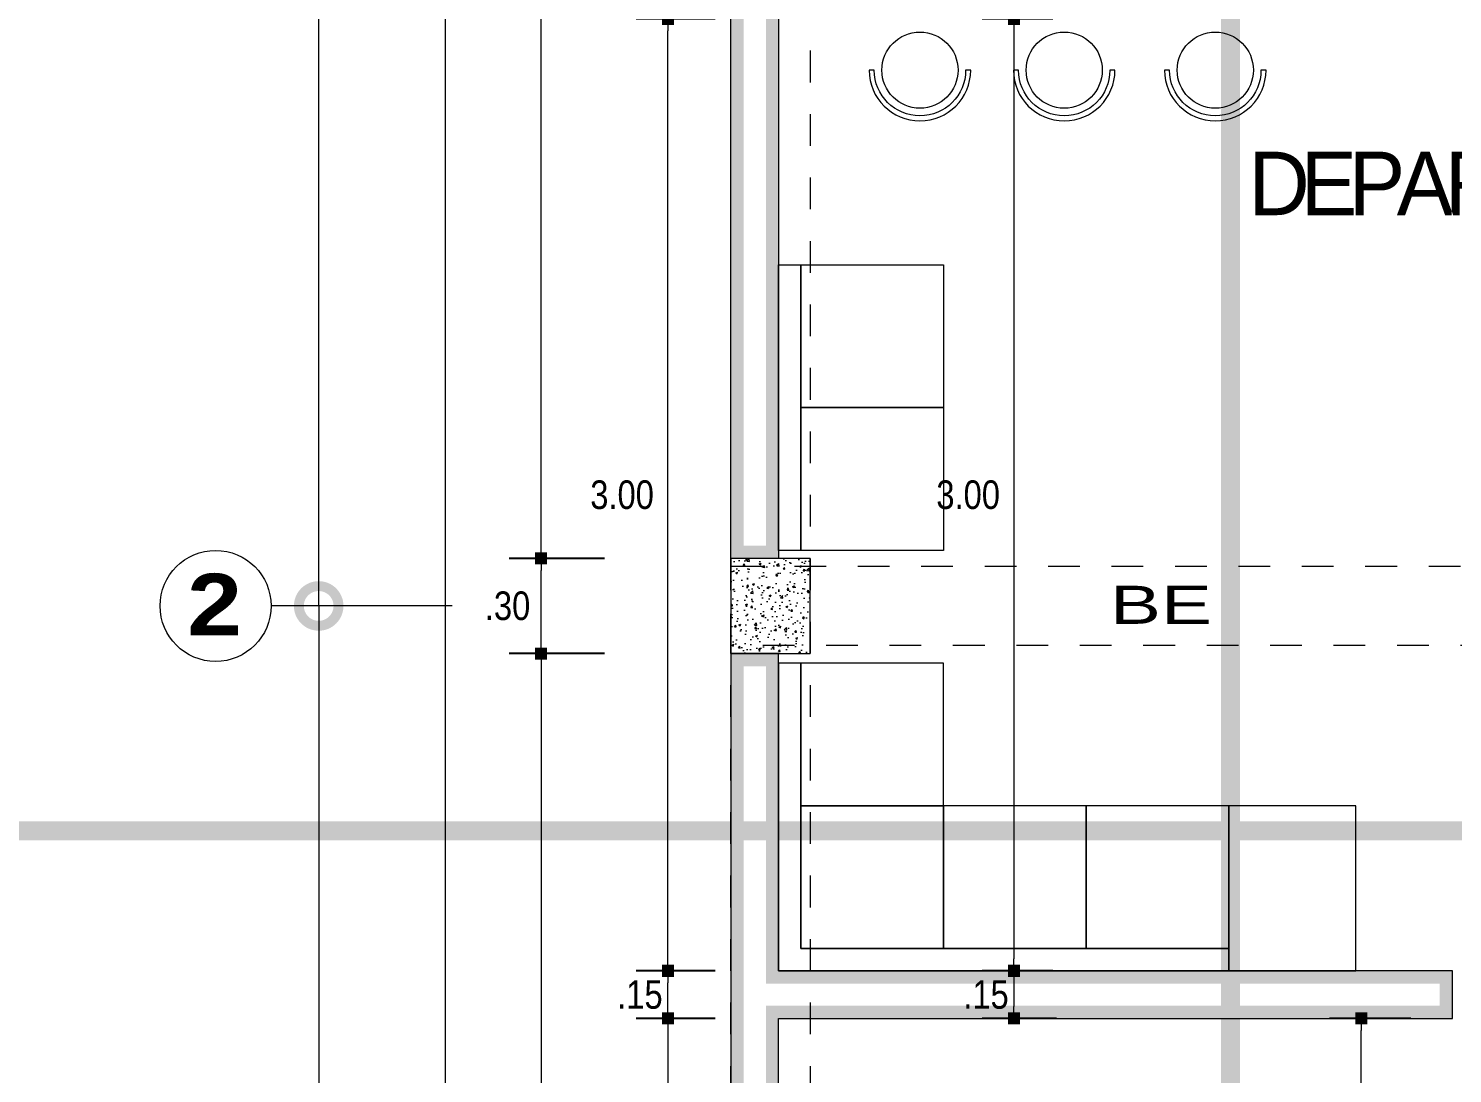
# Model space of a CAD drawing. Header units: millimetres. Extents: x 1555 to 3397, y 790 to 1592.
# Drawn here: x 1654.43 to 1658.92, y 803.36 to 806.653 of the extents above; entities that cross this region are included whole.
import ezdxf

# ---------------------------------------------------------------- set-up
doc = ezdxf.new("R2010")
doc.units = ezdxf.units.MM
for name, pattern in [('ACAD_ISO10W100', [18.5, 12, -3, 0.5, -3]), ('DASHDOT', [1, 0.5, -0.25, 0, -0.25]), ('HIDDEN2', [4.7625, 3.175, -1.5875])]:
    doc.linetypes.add(name, pattern=pattern)
doc.layers.get('0').update_dxf_attribs({"lineweight": 5})
doc.layers.get('Defpoints').update_dxf_attribs({"lineweight": 5})
for name, color, linetype, lineweight in [('0-Columna', 253, 'Continuous', 13), ('0-Hach de Muro Alto', 145, 'Continuous', 5), ('0-Muro Alto', 145, 'Continuous', 5), ('02', 2, 'Continuous', 5), ('COTA', 250, 'Continuous', 9), ('COTA INTERIOE', 22, 'Continuous', 9), ('COTAS', 7, 'Continuous', 9), ('Efec-Muebles', 136, 'Continuous', 9), ('muebles', 8, 'Continuous', 5), ('SIMBOLO CORTES', 10, 'DASHDOT', 5), ('TEXT2', 7, 'Continuous', 9), ('TEXTURAS ACHURADOS', 47, 'Continuous', 5)]:
    doc.layers.add(name, color=color, linetype=linetype, lineweight=lineweight)
for name, color, linetype, lineweight, true_color in [('CIR EJES', 7, 'Continuous', 9, 0x8b8e7a), ('ejes', 7, 'DASHDOT', 5, 0x6c7360), ('PROYECCION DE VIGA', 7, 'HIDDEN2', 9, 0xd4bc9d), ('texto bajito', 7, 'Continuous', 5, 0x81831d)]:
    doc.layers.add(name, color=color, linetype=linetype, lineweight=lineweight, true_color=true_color)
doc.styles.add('BLACK', font='', dxfattribs={"height": 0.15})
doc.styles.add('DETALLES', font='techl___.ttf')
doc.styles.add('STYLE1-50EJES', font='swissel.ttf', dxfattribs={"width": 1.2, "height": 0.085})
doc.styles.add('TEXTO-AMBIENTES', font='GOTHIC.TTF', dxfattribs={"width": 1.5, "height": 0.125})
doc.styles.get('BLACK').set_extended_font_data('Arial Black')
doc.dimstyles.new('50$0', dxfattribs={"dimscale": 0, "dimtxt": 0.09, "dimasz": 0.038, "dimexe": 0.1, "dimexo": 0.05, "dimgap": 0.02, "dimtad": 2, "dimtih": 1, "dimtoh": 1, "dimlfac": -1, "dimzin": 4, "dimdsep": 46, "dimtxsty": 'DETALLES', "dimblk": 'BOXFILLED', "dimcen": 2.5, "dimclrd": 256, "dimclre": 256, "dimclrt": 256, "dimazin": 0, "dimtfac": 1, "dimtmove": 0, "dimatfit": 2, "dimldrblk": 'DOT', "dimfxl": 0.2, "dimfxlon": 1, "dimtolj": 1, "dimtzin": 0, "dimlwd": -1, "dimarcsym": 0})
doc.dimstyles.new('DIM-1-50ejes', dxfattribs={"dimtxt": 0.085, "dimasz": 0.25, "dimexe": 0.15, "dimexo": 0.18, "dimgap": 0.03, "dimtad": 2, "dimtih": 1, "dimtoh": 1, "dimzin": 0, "dimdsep": 46, "dimtxsty": 'STYLE1-50EJES', "dimblk1": 'DOTSMALL', "dimblk2": 'DOTSMALL', "dimsah": 1, "dimcen": 2.75, "dimclrd": 256, "dimclre": 256, "dimclrt": 256, "dimazin": 0, "dimtfac": 1, "dimtix": 1, "dimtmove": 0, "dimatfit": 3, "dimldrblk": 'DOTSMALL', "dimfxl": 1, "dimfxlon": 1, "dimtolj": 1, "dimtzin": 0, "dimlwd": -1, "dimlwe": -1, "dimarcsym": 0})

# ---------------------------------------------------------------- blocks, each defined once
blk = doc.blocks.new('_DOTSMALL')
at = {"color": 0, "linetype": 'ByBlock', "const_width": 0.5}
blk.add_lwpolyline([(-0.0625, 0, 1), (0.0625, 0, 1)], format="xyb", close=True, dxfattribs=at)
blk = doc.blocks.new('*D205')
at = {"layer": 'COTAS', "transparency": 16777216}
for p, q in [((1655.7662, 804.8332), (1655.1952, 804.8332)), ((1655.3452, 804.8332), (1655.3452, 800.8332)), ((1656.3452, 800.8332), (1655.1952, 800.8332))]:
    blk.add_line(p, q, dxfattribs=at)
at = {"layer": 'Defpoints', "color": 0, "transparency": 16777216}
for p in [(1655.9462, 804.8332), (1655.3452, 800.8332), (1656.6452, 800.8332)]:
    blk.add_point(p, dxfattribs=at)
at = {"layer": 'COTAS', "transparency": 16777216, "xscale": 0.25, "yscale": 0.25, "zscale": 0.25}
for p, rotation in [((1655.3452, 804.8332), 90), ((1655.3452, 800.8332), 270)]:
    blk.add_blockref('_DOTSMALL', p, dxfattribs=dict(at, rotation=rotation))
at = {"layer": 'COTAS', "transparency": 16777216, "insert": (1655.1157, 802.8332), "char_height": 0.085, "attachment_point": 5, "style": 'STYLE1-50EJES'}
blk.add_mtext('\\A1;4.000', dxfattribs=at)
blk = doc.blocks.new('_BOXFILLED')
at = {"color": 0, "linetype": 'ByBlock'}
blk.add_line((-0.5, 0), (-1, 0), dxfattribs=at)
blk.add_solid([(-0.5, 0.5), (0.5, 0.5), (-0.5, -0.5), (0.5, -0.5)], dxfattribs=at)
blk = doc.blocks.new('*D206')
at = {"layer": 'COTA', "lineweight": -2, "transparency": 16777216}
for p, q in [((1656.5952, 803.5332), (1656.3462, 803.5332)), ((1656.5952, 800.7332), (1656.3462, 800.7332))]:
    blk.add_line(p, q, dxfattribs=at)
at = {"layer": 'COTA', "transparency": 16777216}
blk.add_line((1656.4462, 803.4952), (1656.4462, 800.7712), dxfattribs=at)
at = {"layer": 'Defpoints', "color": 0, "transparency": 16777216}
for p in [(1656.6452, 803.5332), (1656.4462, 800.7332), (1656.6452, 800.7332)]:
    blk.add_point(p, dxfattribs=at)
at = {"layer": 'COTA', "transparency": 16777216, "xscale": 0.038, "yscale": 0.038, "zscale": 0.038}
for p, rotation in [((1656.4462, 803.5332), 90), ((1656.4462, 800.7332), 270)]:
    blk.add_blockref('_BOXFILLED', p, dxfattribs=dict(at, rotation=rotation))
at = {"layer": 'COTA', "transparency": 16777216, "insert": (1656.3039, 802.1332), "char_height": 0.09, "attachment_point": 5, "style": 'DETALLES'}
blk.add_mtext('\\A1;2.80', dxfattribs=at)
blk = doc.blocks.new('_Dot')
at = {"layer": '02', "color": 0, "lineweight": -2}
blk.add_line((-0.5, 0), (-1, 0), dxfattribs=at)
at = {"layer": '02', "color": 0, "const_width": 0.5}
blk.add_lwpolyline([(-0.25, 0, 1), (0.25, 0, 1)], format="xyb", close=True, dxfattribs=at)
blk = doc.blocks.new('*D207')
at = {"layer": 'COTA', "lineweight": -2, "transparency": 16777216}
for p, q in [((1656.2462, 804.6832), (1655.9462, 804.6832)), ((1656.2462, 801.1332), (1655.9462, 801.1332))]:
    blk.add_line(p, q, dxfattribs=at)
at = {"layer": 'COTA', "transparency": 16777216}
blk.add_line((1656.0462, 804.6452), (1656.0462, 801.1712), dxfattribs=at)
at = {"layer": 'Defpoints', "color": 0, "transparency": 16777216}
for p in [(1656.6452, 804.6832), (1656.0462, 801.1332), (1656.6452, 801.1332)]:
    blk.add_point(p, dxfattribs=at)
at = {"layer": 'COTA', "transparency": 16777216, "xscale": 0.038, "yscale": 0.038, "zscale": 0.038}
for p, rotation in [((1656.0462, 804.6832), 90), ((1656.0462, 801.1332), 270)]:
    blk.add_blockref('_BOXFILLED', p, dxfattribs=dict(at, rotation=rotation))
at = {"layer": 'COTA', "transparency": 16777216, "insert": (1655.9007, 802.9082), "char_height": 0.09, "attachment_point": 5, "style": 'DETALLES'}
blk.add_mtext('\\A1;3.55', dxfattribs=at)
blk = doc.blocks.new('*D209')
at = {"layer": 'COTA', "lineweight": -2, "transparency": 16777216}
for p, q in [((1656.5952, 806.6832), (1656.3462, 806.6832)), ((1656.5952, 803.6832), (1656.3462, 803.6832))]:
    blk.add_line(p, q, dxfattribs=at)
at = {"layer": 'COTA', "transparency": 16777216}
blk.add_line((1656.4462, 803.7212), (1656.4462, 806.6452), dxfattribs=at)
at = {"layer": 'Defpoints', "color": 0, "transparency": 16777216}
for p in [(1656.4462, 806.6832), (1656.6452, 806.6832), (1656.6452, 803.6832)]:
    blk.add_point(p, dxfattribs=at)
at = {"layer": 'COTA', "transparency": 16777216, "xscale": 0.038, "yscale": 0.038, "zscale": 0.038}
for p, rotation in [((1656.4462, 806.6832), 90), ((1656.4462, 803.6832), 270)]:
    blk.add_blockref('_BOXFILLED', p, dxfattribs=dict(at, rotation=rotation))
at = {"layer": 'COTA', "transparency": 16777216, "insert": (1656.3018, 805.1832), "char_height": 0.09, "attachment_point": 5, "style": 'DETALLES'}
blk.add_mtext('\\A1;3.00', dxfattribs=at)
blk = doc.blocks.new('*D210')
at = {"layer": 'COTA', "lineweight": -2, "transparency": 16777216}
for p, q in [((1655.9452, 818.8332), (1655.6452, 818.8332)), ((1655.9452, 800.8332), (1655.6452, 800.8332))]:
    blk.add_line(p, q, dxfattribs=at)
at = {"layer": 'COTA', "transparency": 16777216}
blk.add_line((1655.7452, 800.8712), (1655.7452, 818.7952), dxfattribs=at)
at = {"layer": 'Defpoints', "color": 0, "transparency": 16777216}
for p in [(1655.7452, 818.8332), (1656.6452, 818.8332), (1656.6452, 800.8332)]:
    blk.add_point(p, dxfattribs=at)
at = {"layer": 'COTA', "transparency": 16777216, "xscale": 0.038, "yscale": 0.038, "zscale": 0.038}
for p, rotation in [((1655.7452, 818.8332), 90), ((1655.7452, 800.8332), 270)]:
    blk.add_blockref('_BOXFILLED', p, dxfattribs=dict(at, rotation=rotation))
at = {"layer": 'COTA', "transparency": 16777216, "insert": (1655.5885, 809.8332), "char_height": 0.09, "attachment_point": 5, "style": 'DETALLES'}
blk.add_mtext('\\A1;18.00', dxfattribs=at)
blk = doc.blocks.new('*D211')
at = {"layer": 'COTA', "lineweight": -2, "transparency": 16777216}
for p, q in [((1656.2462, 804.9832), (1655.9462, 804.9832)), ((1656.2462, 804.6832), (1655.9462, 804.6832))]:
    blk.add_line(p, q, dxfattribs=at)
at = {"layer": 'COTA', "transparency": 16777216}
blk.add_line((1656.0462, 804.7212), (1656.0462, 804.9452), dxfattribs=at)
at = {"layer": 'Defpoints', "color": 0, "transparency": 16777216}
for p in [(1656.0462, 804.9832), (1656.6452, 804.9832), (1656.6452, 804.6832)]:
    blk.add_point(p, dxfattribs=at)
at = {"layer": 'COTA', "transparency": 16777216, "xscale": 0.038, "yscale": 0.038, "zscale": 0.038}
for p, rotation in [((1656.0462, 804.9832), 90), ((1656.0462, 804.6832), 270)]:
    blk.add_blockref('_BOXFILLED', p, dxfattribs=dict(at, rotation=rotation))
at = {"layer": 'COTA', "transparency": 16777216, "insert": (1655.9407, 804.8332), "char_height": 0.09, "attachment_point": 5, "style": 'DETALLES'}
blk.add_mtext('\\A1;.30', dxfattribs=at)
blk = doc.blocks.new('*D212')
at = {"layer": 'COTA', "lineweight": -2, "transparency": 16777216}
for p, q in [((1656.2462, 808.5332), (1655.9462, 808.5332)), ((1656.2462, 804.9832), (1655.9462, 804.9832))]:
    blk.add_line(p, q, dxfattribs=at)
at = {"layer": 'COTA', "transparency": 16777216}
blk.add_line((1656.0462, 805.0212), (1656.0462, 808.4952), dxfattribs=at)
at = {"layer": 'Defpoints', "color": 0, "transparency": 16777216}
for p in [(1656.0462, 808.5332), (1656.6452, 808.5332), (1656.6452, 804.9832)]:
    blk.add_point(p, dxfattribs=at)
at = {"layer": 'COTA', "transparency": 16777216, "xscale": 0.038, "yscale": 0.038, "zscale": 0.038}
for p, rotation in [((1656.0462, 808.5332), 90), ((1656.0462, 804.9832), 270)]:
    blk.add_blockref('_BOXFILLED', p, dxfattribs=dict(at, rotation=rotation))
at = {"layer": 'COTA', "transparency": 16777216, "insert": (1655.9007, 806.7582), "char_height": 0.09, "attachment_point": 5, "style": 'DETALLES'}
blk.add_mtext('\\A1;3.55', dxfattribs=at)
blk = doc.blocks.new('*D228')
at = {"layer": 'COTAS', "transparency": 16777216}
for p, q in [((1655.7662, 808.6832), (1655.1952, 808.6832)), ((1655.3452, 804.8332), (1655.3452, 808.6832)), ((1655.7662, 804.8332), (1655.1952, 804.8332))]:
    blk.add_line(p, q, dxfattribs=at)
at = {"layer": 'Defpoints', "color": 0, "transparency": 16777216}
for p in [(1655.3452, 808.6832), (1655.9462, 808.6832), (1655.9462, 804.8332)]:
    blk.add_point(p, dxfattribs=at)
at = {"layer": 'COTAS', "transparency": 16777216, "xscale": 0.25, "yscale": 0.25, "zscale": 0.25}
for p, rotation in [((1655.3452, 808.6832), 90), ((1655.3452, 804.8332), 270)]:
    blk.add_blockref('_DOTSMALL', p, dxfattribs=dict(at, rotation=rotation))
at = {"layer": 'COTAS', "transparency": 16777216, "insert": (1655.1163, 806.7582), "char_height": 0.085, "attachment_point": 5, "style": 'STYLE1-50EJES'}
blk.add_mtext('\\A1;3.850', dxfattribs=at)
blk = doc.blocks.new('*D284')
at = {"layer": 'COTA', "lineweight": -2, "transparency": 16777216}
for p, q in [((1656.5952, 803.6832), (1656.3462, 803.6832)), ((1656.5952, 803.5332), (1656.3462, 803.5332))]:
    blk.add_line(p, q, dxfattribs=at)
at = {"layer": 'COTA', "transparency": 16777216}
blk.add_line((1656.4462, 803.5712), (1656.4462, 803.6452), dxfattribs=at)
at = {"layer": 'Defpoints', "color": 0, "transparency": 16777216}
for p in [(1656.4462, 803.6832), (1656.6452, 803.6832), (1656.6452, 803.5332)]:
    blk.add_point(p, dxfattribs=at)
at = {"layer": 'COTA', "transparency": 16777216, "xscale": 0.038, "yscale": 0.038, "zscale": 0.038}
for p, rotation in [((1656.4462, 803.6832), 90), ((1656.4462, 803.5332), 270)]:
    blk.add_blockref('_BOXFILLED', p, dxfattribs=dict(at, rotation=rotation))
at = {"layer": 'COTA', "transparency": 16777216, "insert": (1656.358, 803.6082), "char_height": 0.09, "attachment_point": 5, "style": 'DETALLES'}
blk.add_mtext('\\A1;.15', dxfattribs=at)
blk = doc.blocks.new('*D559')
at = {"layer": 'COTA INTERIOE', "lineweight": -2, "transparency": 16777216}
for p, q in [((1658.7891, 803.5332), (1658.5324, 803.5332)), ((1658.7252, 800.9832), (1658.5324, 800.9832))]:
    blk.add_line(p, q, dxfattribs=at)
at = {"layer": 'COTA INTERIOE', "transparency": 16777216}
blk.add_line((1658.6324, 801.0212), (1658.6324, 803.4952), dxfattribs=at)
at = {"layer": 'Defpoints', "color": 0, "transparency": 16777216}
for p in [(1658.6324, 803.5332), (1658.8391, 803.5332), (1658.7752, 800.9832)]:
    blk.add_point(p, dxfattribs=at)
at = {"layer": 'COTA INTERIOE', "transparency": 16777216, "xscale": 0.038, "yscale": 0.038, "zscale": 0.038}
for p, rotation in [((1658.6324, 803.5332), 90), ((1658.6324, 800.9832), 270)]:
    blk.add_blockref('_BOXFILLED', p, dxfattribs=dict(at, rotation=rotation))
at = {"layer": 'COTA INTERIOE', "transparency": 16777216, "insert": (1658.4883, 802.2582), "char_height": 0.09, "attachment_point": 5, "style": 'DETALLES'}
blk.add_mtext('\\A1;2.55', dxfattribs=at)
blk = doc.blocks.new('*D573')
at = {"layer": 'COTA INTERIOE', "lineweight": -2, "transparency": 16777216}
for p, q in [((1657.6597, 806.6832), (1657.4374, 806.6832)), ((1657.6597, 803.6832), (1657.4374, 803.6832))]:
    blk.add_line(p, q, dxfattribs=at)
at = {"layer": 'COTA INTERIOE', "transparency": 16777216}
blk.add_line((1657.5374, 806.6452), (1657.5374, 803.7212), dxfattribs=at)
at = {"layer": 'Defpoints', "color": 0, "transparency": 16777216}
for p in [(1657.7097, 806.6832), (1657.5374, 803.6832), (1657.7097, 803.6832)]:
    blk.add_point(p, dxfattribs=at)
at = {"layer": 'COTA INTERIOE', "transparency": 16777216, "xscale": 0.038, "yscale": 0.038, "zscale": 0.038}
for p, rotation in [((1657.5374, 806.6832), 90), ((1657.5374, 803.6832), 270)]:
    blk.add_blockref('_BOXFILLED', p, dxfattribs=dict(at, rotation=rotation))
at = {"layer": 'COTA INTERIOE', "transparency": 16777216, "insert": (1657.393, 805.1832), "char_height": 0.09, "attachment_point": 5, "style": 'DETALLES'}
blk.add_mtext('\\A1;3.00', dxfattribs=at)
blk = doc.blocks.new('*D574')
at = {"layer": 'COTA INTERIOE', "lineweight": -2, "transparency": 16777216}
for p, q in [((1657.6597, 803.6832), (1657.4374, 803.6832)), ((1657.6712, 803.5332), (1657.4374, 803.5332))]:
    blk.add_line(p, q, dxfattribs=at)
at = {"layer": 'COTA INTERIOE', "transparency": 16777216}
blk.add_line((1657.5374, 803.6452), (1657.5374, 803.5712), dxfattribs=at)
at = {"layer": 'Defpoints', "color": 0, "transparency": 16777216}
for p in [(1657.7097, 803.6832), (1657.5374, 803.5332), (1657.7212, 803.5332)]:
    blk.add_point(p, dxfattribs=at)
at = {"layer": 'COTA INTERIOE', "transparency": 16777216, "xscale": 0.038, "yscale": 0.038, "zscale": 0.038}
for p, rotation in [((1657.5374, 803.6832), 90), ((1657.5374, 803.5332), 270)]:
    blk.add_blockref('_BOXFILLED', p, dxfattribs=dict(at, rotation=rotation))
at = {"layer": 'COTA INTERIOE', "transparency": 16777216, "insert": (1657.4492, 803.6082), "char_height": 0.09, "attachment_point": 5, "style": 'DETALLES'}
blk.add_mtext('\\A1;.15', dxfattribs=at)

msp = doc.modelspace()

# ---------------------------------------------------------------- hatches: boundary and pattern name
at = {"layer": 'TEXTURAS ACHURADOS'}
h = msp.add_hatch(dxfattribs=at)
h.set_pattern_fill('CONCRET3', color=256, scale=0.00882, angle=360, pattern_type=2)
h.set_pattern_definition([(50, (1702.4599, 773.084366), (0.06326235, -0.00553474), [0.006615, -0.072765]), (355, (1702.4599, 773.084366), (-0.01223787, 0.066343346), [0.005292, -0.058212]), (100.4514, (1702.46517, 773.083904), (0.05102453, 0.06080857), [0.005621885, -0.061840734]), (46.1842, (1702.4599, 773.102006), (0.09413066, -0.01459878), [0.0099225, -0.1091475]), (96.6356, (1702.46774, 773.10079), (0.08243725, 0.0859172), [0.00843283, -0.09276109]), (351.1842, (1702.4599, 773.10201), (0.08243718, 0.08591726), [0.007938, -0.087318]), (21, (1702.46872, 773.097596), (0.0526472, -0.035510986), [0.006615, -0.072765]), (326, (1702.46872, 773.097596), (0.02146041, 0.063958234), [0.005292, -0.058212]), (71.4514, (1702.473107, 773.094636), (0.074107636, 0.02844719), [0.005621885, -0.061840734]), (37.5, (1702.4599, 773.084366), (0.001072499, 0.029361238), [0, -0.0575064, 0, -0.059094, 0, -0.0584325]), (7.5, (1702.4599, 773.084366), (0.023202733, 0.034787113), [0, -0.0336924, 0, -0.0561834, 0, -0.0222705]), (327.5, (1702.44023, 773.084366), (0.047083139, -0.00198934), [0, -0.02205, 0, -0.068796, 0, -0.091287]), (317.5, (1702.43141, 773.084366), (0.05143702, 0.00882926), [0, -0.028665, 0, -0.0456876, 0, -0.064827])])
h.paths.add_polyline_path([(1656.64518, 804.98322), (1656.89518, 804.98322), (1656.89518, 804.68322), (1656.64518, 804.68322)])

# ---------------------------------------------------------------- linework, layer by layer
at = {"layer": '0-Columna'}
msp.add_lwpolyline([(1656.89518, 804.98322), (1656.64518, 804.98322), (1656.64518, 804.68322), (1656.89518, 804.68322)], close=True, dxfattribs=at)
at = {"layer": '0-Hach de Muro Alto', "const_width": 0.04}
for points in [[(1656.66518, 808.51322), (1656.77518, 808.51322), (1656.77518, 805.00322), (1656.66518, 805.00322)], [(1658.90018, 803.66322), (1656.77518, 803.66322), (1656.77518, 804.66322), (1656.66518, 804.66322), (1656.66518, 801.15322), (1656.77518, 801.15322), (1656.77518, 803.55322), (1658.90018, 803.55322)]]:
    msp.add_lwpolyline(points, close=True, dxfattribs=at)
at = {"layer": '0-Muro Alto'}
for points in [[(1656.64518, 808.53322), (1656.79518, 808.53322), (1656.79518, 804.98322), (1656.64518, 804.98322)], [(1658.92018, 803.68322), (1656.79518, 803.68322), (1656.79518, 804.68322), (1656.64518, 804.68322), (1656.64518, 801.13322), (1656.79518, 801.13322), (1656.79518, 803.53322), (1658.92018, 803.53322)]]:
    msp.add_lwpolyline(points, close=True, dxfattribs=at)
at = {"layer": 'CIR EJES'}
msp.add_circle((1655.02018, 804.83322), 0.175, dxfattribs=at)
at = {"layer": 'Efec-Muebles'}
for points in [[(1657.08099, 806.52168, 1), (1657.40099, 806.52168), (1657.38499, 806.52168, -1), (1657.09699, 806.52168)], [(1657.53584, 806.52168, 1), (1657.85584, 806.52168), (1657.83984, 806.52168, -1), (1657.55184, 806.52168)], [(1658.01218, 806.52168, 1), (1658.33218, 806.52168), (1658.31618, 806.52168, -1), (1658.02818, 806.52168)]]:
    msp.add_lwpolyline(points, format="xyb", close=True, dxfattribs=at)
for centre in [(1657.24099, 806.52168), (1657.69584, 806.52168), (1658.17218, 806.52168)]:
    msp.add_circle(centre, 0.12, dxfattribs=at)
at = {"layer": 'muebles'}
for points in [[(1656.86518, 805.00822), (1656.86518, 805.00822), (1656.79518, 805.00822), (1656.79518, 805.90822), (1656.86518, 805.90822), (1656.86518, 805.00822)], [(1657.31518, 805.90822), (1657.31518, 805.45822), (1656.86518, 805.45822), (1656.86518, 805.90822)], [(1657.31518, 805.45822), (1657.31518, 805.00822), (1656.86518, 805.00822), (1656.86518, 805.45822)], [(1656.86518, 804.65322), (1656.79518, 804.65322), (1656.79518, 803.68322), (1658.21518, 803.68322), (1658.21518, 803.75322), (1656.86518, 803.75322)], [(1657.31518, 804.65322), (1656.86518, 804.65322), (1656.86518, 804.20322), (1657.31518, 804.20322)], [(1657.31518, 804.20322), (1656.86518, 804.20322), (1656.86518, 803.75322), (1657.31518, 803.75322)], [(1657.76518, 804.20322), (1657.31518, 804.20322), (1657.31518, 803.75322), (1657.76518, 803.75322)], [(1658.21518, 804.20322), (1657.76518, 804.20322), (1657.76518, 803.75322), (1658.21518, 803.75322)], [(1658.61518, 804.20322), (1658.21518, 804.20322), (1658.21518, 803.68322), (1658.61518, 803.68322)]]:
    msp.add_lwpolyline(points, close=True, dxfattribs=at)
at = {"layer": 'PROYECCION DE VIGA', "linetype": 'HIDDEN2', "ltscale": 0.03}
for points in [[(1656.64518, 811.78322), (1656.89518, 811.78322), (1656.89518, 800.48322), (1656.64518, 800.48322)], [(1656.64518, 804.95822), (1665.64518, 804.95822), (1665.64518, 804.70822), (1656.64518, 804.70822)]]:
    msp.add_lwpolyline(points, close=True, dxfattribs=at)
at = {"layer": 'SIMBOLO CORTES', "linetype": 'ACAD_ISO10W100', "ltscale": 0.07, "const_width": 0.05972}
for points in [[(1657.72018, 820.12949), (1658.22018, 820.12949), (1658.22018, 799.03325), (1657.72018, 799.03325)], [(1641.12349, 804.47457), (1641.12349, 804.12457), (1681.42245, 804.12457), (1681.42245, 804.47457)]]:
    msp.add_lwpolyline(points, dxfattribs=at)

# ---------------------------------------------------------------- texts
at = {"layer": 'ejes', "linetype": 'Continuous', "lineweight": 0, "style": 'BLACK'}
msp.add_text('2', height=0.19424, dxfattribs=at).set_placement((1654.93054, 804.74042))
at = {"layer": 'TEXT2', "insert": (1658.00085, 804.83679), "char_height": 0.12, "width": 1.311925, "attachment_point": 5, "style": 'TEXTO-AMBIENTES'}
msp.add_mtext('\\A1;BE', dxfattribs=at)
at = {"layer": 'texto bajito', "color": 8, "linetype": 'Continuous', "lineweight": 0, "true_color": 0x787878, "insert": (1658.00632, 806.26467), "char_height": 0.2, "width": 2.1073273, "attachment_point": 1}
msp.add_mtext('\\pxqc;{\\fCentury Gothic|b0|i0|c0|p34;\\T0.75;\\C256;DEPARTMENT\\P 01}', dxfattribs=at)

# ---------------------------------------------------------------- dimensions: what is measured, and where the dimension line sits
at = {"layer": 'COTA'}
for base, p1, p2, picture, middle in [((1655.74518, 818.83322), (1656.64518, 800.83322), (1656.64518, 818.83322), '*D210', (1655.58847, 809.83322)), ((1656.04621, 808.53322), (1656.64518, 804.98322), (1656.64518, 808.53322), '*D212', (1655.90069, 806.75822)), ((1656.44621, 806.68322), (1656.64518, 803.68322), (1656.64518, 806.68322), '*D209', (1656.30181, 805.18322)), ((1656.04621, 804.98322), (1656.64518, 804.68322), (1656.64518, 804.98322), '*D211', (1655.94069, 804.83322)), ((1656.04621, 801.13322), (1656.64518, 804.68322), (1656.64518, 801.13322), '*D207', (1655.90069, 802.90822)), ((1656.44621, 803.68322), (1656.64518, 803.53322), (1656.64518, 803.68322), '*D284', (1656.35799, 803.60822)), ((1656.44621, 800.73322), (1656.64518, 803.53322), (1656.64518, 800.73322), '*D206', (1656.30391, 802.13322))]:
    dim = msp.add_linear_dim(base=base, p1=p1, p2=p2, angle=90, dimstyle='50$0', override={"dimscale": 1, "dimtmove": 1}, dxfattribs=at)
    dim.commit()
    dim.dimension.update_dxf_attribs({"geometry": picture, "text_midpoint": middle})
at = {"layer": 'COTA INTERIOE'}
dim = msp.add_aligned_dim(p1=(1657.70974, 806.68322), p2=(1657.70974, 803.68322), distance=-0.17236, dimstyle='50$0', override={"dimscale": 1}, dxfattribs=at)
dim.commit()
dim.dimension.update_dxf_attribs({"geometry": '*D573', "text_midpoint": (1657.39298, 805.18322)})
for base, p1, p2, angle, picture, middle in [((1657.53738, 803.53322), (1657.70974, 803.68322), (1657.72123, 803.53322), 90, '*D574', (1657.44916, 803.60822)), ((1658.63239, 803.53322), (1658.77518, 800.98322), (1658.8391, 803.53322), 270, '*D559', (1658.48831, 802.25822))]:
    dim = msp.add_linear_dim(base=base, p1=p1, p2=p2, angle=angle, dimstyle='50$0', override={"dimscale": 1, "dimtmove": 1}, dxfattribs=at)
    dim.commit()
    dim.dimension.update_dxf_attribs({"geometry": picture, "text_midpoint": middle})
at = {"layer": 'COTAS'}
for base, p2, picture, middle in [((1655.34518, 808.68322), (1655.94621, 808.68322), '*D228', (1655.11632, 806.75822)), ((1655.34518, 800.83322), (1656.64518, 800.83322), '*D205', (1655.11566, 802.83322))]:
    dim = msp.add_linear_dim(base=base, p1=(1655.94621, 804.83322), p2=p2, angle=90, dimstyle='DIM-1-50ejes', override={"dimdec": 3, "dimtmove": 1}, dxfattribs=at)
    dim.commit()
    dim.dimension.update_dxf_attribs({"geometry": picture, "text_midpoint": middle})

doc.saveas('drawing.dxf')
